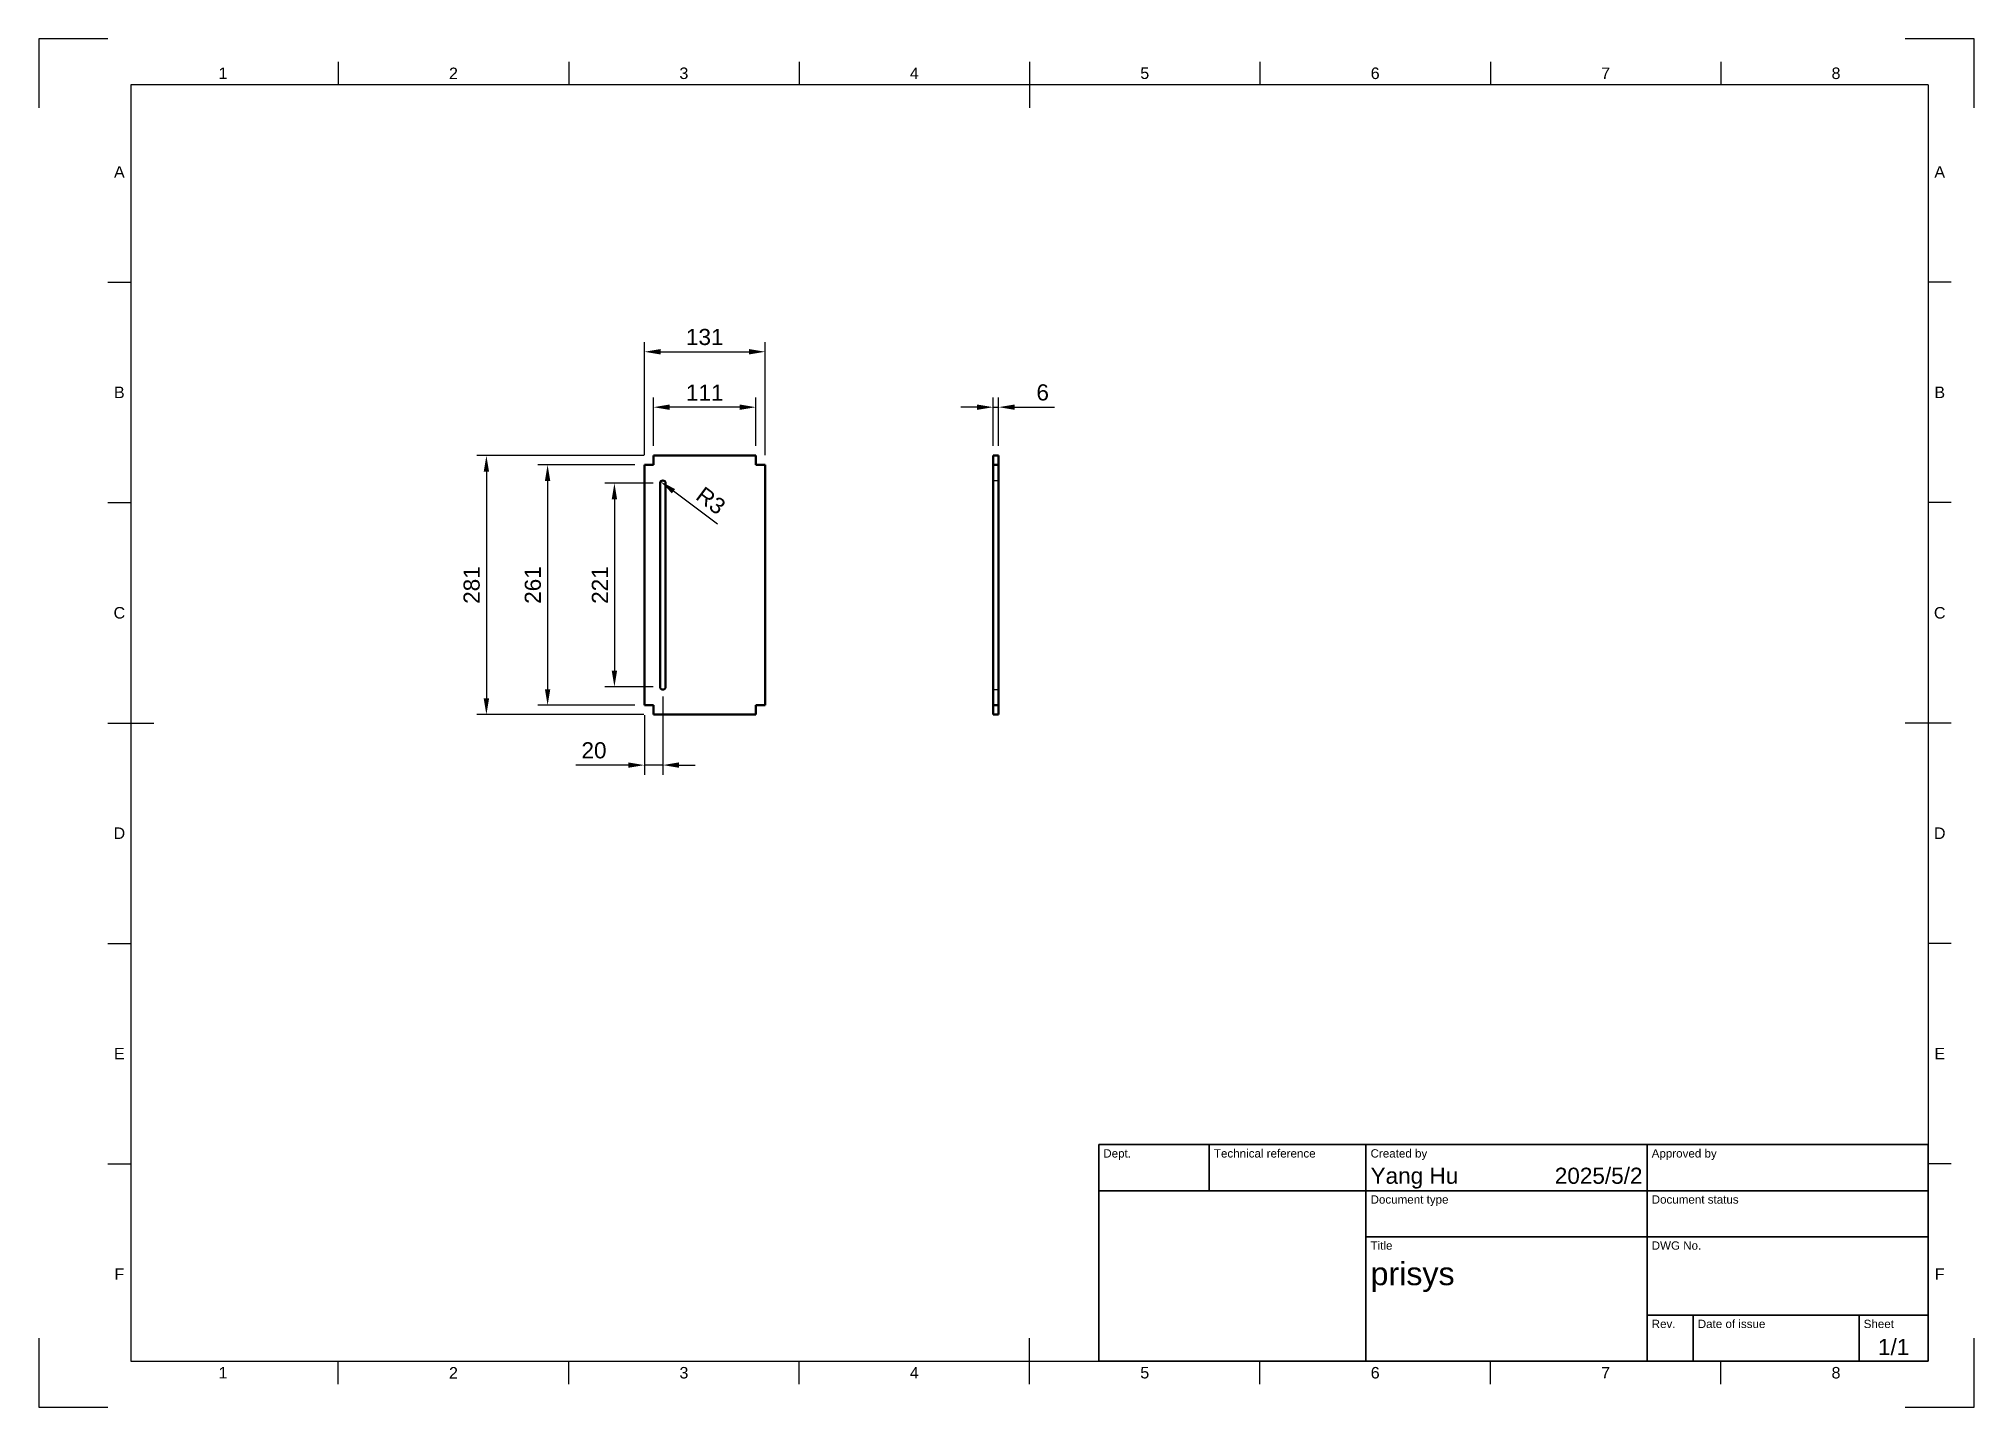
# Model space of a CAD drawing. Header units: millimetres. Extents: x 0 to 420, y 0 to 297.
import ezdxf
from ezdxf.enums import TextEntityAlignment as Align

# ---------------------------------------------------------------- set-up
doc = ezdxf.new("R2010")
doc.units = ezdxf.units.MM
doc.header["$LTSCALE"] = 0.75
doc.linetypes.add('HIDDEN2', pattern=[4.7625, 3.175, -1.5875])
for name, color, linetype, lineweight in [('BORDER', 7, 'Continuous', 25), ('FD_Dimensions', 7, 'Continuous', 25), ('Hidden', 7, 'HIDDEN2', 25), ('TITLEBLOCK', 7, 'Continuous', 35), ('Visible', 7, 'Continuous', 50)]:
    doc.layers.add(name, color=color, linetype=linetype, lineweight=lineweight)
doc.styles.add('FusionTitle', font='arial.ttf')
doc.styles.get("Standard").update_dxf_attribs({"font": 'arial.ttf'})
doc.dimstyles.new('Dim-ISO-25', dxfattribs={"dimtxt": 3.5, "dimasz": 3.5, "dimexe": 2.1, "dimexo": 2.1, "dimgap": 1.4, "dimtad": 1, "dimzin": 12, "dimdsep": 46, "dimtxsty": 'Standard', "dimcen": 0, "dimazin": 3, "dimtp": 0.1, "dimtm": 0.1, "dimtfac": 0.714286, "dimtmove": 0, "dimatfit": 3, "dimfxl": 1, "dimtzin": 12, "dimarcsym": 0})

# ---------------------------------------------------------------- blocks, each defined once
blk = doc.blocks.new('ISO_A3_SHEET')
at = {"layer": 'BORDER'}
for p, q in [((65, 292), (65, 287)), ((115, 292), (115, 287)), ((165, 292), (165, 287)), ((215, 292), (215, 282)), ((265, 292), (265, 287)), ((315, 292), (315, 287)), ((365, 292), (365, 287)), ((410, 287), (20, 287)), ((20, 287), (20, 10)), ((410, 287), (410, 10)), ((15, 244.16666), (20, 244.16666)), ((415, 244.16666), (410, 244.16666)), ((15, 196.33333), (20, 196.33333)), ((415, 196.33333), (410, 196.33333)), ((15, 148.5), (25, 148.5)), ((415, 148.5), (405, 148.5)), ((15, 100.66667), (20, 100.66667)), ((415, 100.66667), (410, 100.66667)), ((15, 52.83334), (20, 52.83334)), ((415, 52.83334), (410, 52.83334)), ((215, 5), (215, 15)), ((20, 10), (410, 10)), ((65, 5), (65, 10)), ((115, 5), (115, 10)), ((165, 5), (165, 10)), ((265, 5), (265, 10)), ((315, 5), (315, 10)), ((365, 5), (365, 10))]:
    blk.add_line(p, q, dxfattribs=at)
at = {"layer": 'Defpoints'}
for p, q in [((15, 297), (0, 297)), ((0, 297), (0, 282)), ((420, 297), (405, 297)), ((420, 282), (420, 297)), ((0, 15), (0, 0)), ((420, 0), (420, 15)), ((0, 0), (15, 0)), ((405, 0), (420, 0))]:
    blk.add_line(p, q, dxfattribs=at)
at = {"layer": 'BORDER', "style": 'FusionTitle'}
for s, p in [('1', (40, 289.5)), ('2', (90, 289.5)), ('3', (140, 289.5)), ('4', (190, 289.5)), ('5', (240, 289.5)), ('6', (290, 289.5)), ('7', (340, 289.5)), ('8', (390, 289.5)), ('A', (17.5, 268.08333)), ('A', (412.5, 268.08333)), ('B', (17.5, 220.25)), ('B', (412.5, 220.25)), ('C', (17.5, 172.41667)), ('C', (412.5, 172.41667)), ('D', (17.5, 124.58334)), ('D', (412.5, 124.58334)), ('E', (17.5, 76.75001)), ('E', (412.5, 76.75001)), ('F', (17.5, 28.91668)), ('F', (412.5, 28.91668)), ('1', (40, 7.5)), ('2', (90, 7.5)), ('3', (140, 7.5)), ('4', (190, 7.5)), ('5', (240, 7.5)), ('6', (290, 7.5)), ('7', (340, 7.5)), ('8', (390, 7.5))]:
    blk.add_text(s, height=2.5, dxfattribs=at).set_placement(p, align=Align.MIDDLE)
blk = doc.blocks.new('ISO_TITLEBLOCK')
at = {"layer": 'TITLEBLOCK'}
for p, q in [((0, 47), (-180, 47)), ((-180, 47), (-180, 0)), ((-156, 37), (-156, 47)), ((-122, 0), (-122, 47)), ((-61, 0), (-61, 47)), ((0, 0), (0, 47)), ((-180, 37), (0, 37)), ((-122, 27), (0, 27)), ((-61, 10), (0, 10)), ((-51, 0), (-51, 10)), ((-15, 0), (-15, 10)), ((-180, 0), (0, 0))]:
    blk.add_line(p, q, dxfattribs=at)
at = {"layer": 'TITLEBLOCK', "style": 'FusionTitle'}
for s, p in [('Dept.', (-179, 46)), ('Technical reference', (-155, 46)), ('Created by', (-121, 46)), ('Approved by', (-60, 46)), ('Document type', (-121, 36)), ('Document status', (-60, 36)), ('Title', (-121, 26)), ('DWG No.', (-60, 26)), ('Rev.', (-60, 9)), ('Date of issue', (-50, 9)), ('Sheet', (-14, 9))]:
    blk.add_text(s, height=1.8, dxfattribs=at).set_placement(p, align=Align.TOP_LEFT)
for tag, height, p in [('DEPT', 3.5, (-179, 42)), ('TECHNICAL_REFERENCE', 3.5, (-155, 42)), ('CREATED_BY', 3.5, (-121, 42)), ('APPROVED_BY', 3.5, (-60, 42)), ('DOCUMENT_TYPE', 3.5, (-121, 32)), ('DOCUMENT_STATUS', 3.5, (-60, 32)), ('TITLE_1', 5, (-121, 21.5)), ('TITLE_2', 5, (-121, 14)), ('TITLE_3', 5, (-121, 6.5)), ('DATE_OF_ISSUE', 3.5, (-50, 5))]:
    blk.add_attdef(tag, text='', height=height, dxfattribs=at).set_placement(p, align=Align.TOP_LEFT)
for tag, p in [('CREATED_DATE', (-62, 42)), ('APPROVED_DATE', (-0.99, 42))]:
    blk.add_attdef(tag, text='', height=3.5, dxfattribs=at).set_placement(p, align=Align.TOP_RIGHT)
for tag, height, p in [('DRAWING_NUMBER', 5, (-30.5, 19.75)), ('REV', 3.5, (-56, 4.85)), ('SHEET', 3.5, (-7.5, 4.85))]:
    blk.add_attdef(tag, text='', height=height, dxfattribs=at).set_placement(p, align=Align.TOP_CENTER)
blk = doc.blocks.new('*D13')
at = {"layer": 'Defpoints', "color": 0, "transparency": 16777216}
for p in [(133.421881, 217.0355), (133.421881, 206.5355), (155.621881, 206.5355)]:
    blk.add_point(p, dxfattribs=at)
at = {"layer": 'FD_Dimensions', "color": 0, "lineweight": -2, "transparency": 16777216}
for p, q in [((133.421881, 208.6355), (133.421881, 219.1355)), ((155.621881, 208.6355), (155.621881, 219.1355)), ((152.121881, 217.0355), (136.921881, 217.0355))]:
    blk.add_line(p, q, dxfattribs=at)
at = {"layer": 'FD_Dimensions', "color": 0, "transparency": 16777216}
for points in [[(136.921881, 217.618834), (136.921881, 216.452167), (133.421881, 217.0355)], [(152.121881, 217.618834), (152.121881, 216.452167), (155.621881, 217.0355)]]:
    blk.add_solid(points, dxfattribs=at)
at = {"layer": 'FD_Dimensions', "color": 0, "transparency": 16777216, "insert": (144.521881, 220.192663), "char_height": 3.5, "attachment_point": 5}
blk.add_mtext('111', dxfattribs=at)
blk = doc.blocks.new('*D14')
at = {"layer": 'Defpoints', "color": 0, "transparency": 16777216}
for p in [(157.621881, 229.062623), (131.421881, 204.5355), (157.621881, 204.5355)]:
    blk.add_point(p, dxfattribs=at)
at = {"layer": 'FD_Dimensions', "color": 0, "lineweight": -2, "transparency": 16777216}
for p, q in [((131.421881, 206.6355), (131.421881, 231.162623)), ((157.621881, 206.6355), (157.621881, 231.162623)), ((134.921881, 229.062623), (154.121881, 229.062623))]:
    blk.add_line(p, q, dxfattribs=at)
at = {"layer": 'FD_Dimensions', "color": 0, "transparency": 16777216}
for points in [[(134.921881, 229.645956), (134.921881, 228.47929), (131.421881, 229.062623)], [(154.121881, 229.645956), (154.121881, 228.47929), (157.621881, 229.062623)]]:
    blk.add_solid(points, dxfattribs=at)
at = {"layer": 'FD_Dimensions', "color": 0, "transparency": 16777216, "insert": (144.521881, 232.250822), "char_height": 3.5, "attachment_point": 5}
blk.add_mtext('131', dxfattribs=at)
blk = doc.blocks.new('*D15')
at = {"layer": 'Defpoints', "color": 0, "transparency": 16777216}
for p in [(135.421881, 200.5355), (124.921881, 156.3355), (135.421881, 156.3355)]:
    blk.add_point(p, dxfattribs=at)
at = {"layer": 'FD_Dimensions', "color": 0, "lineweight": -2, "transparency": 16777216}
for p, q in [((133.321881, 200.5355), (122.821881, 200.5355)), ((124.921881, 197.0355), (124.921881, 159.8355)), ((133.321881, 156.3355), (122.821881, 156.3355))]:
    blk.add_line(p, q, dxfattribs=at)
at = {"layer": 'FD_Dimensions', "color": 0, "transparency": 16777216}
for points in [[(124.338548, 197.0355), (125.505214, 197.0355), (124.921881, 200.5355)], [(124.338548, 159.8355), (125.505214, 159.8355), (124.921881, 156.3355)]]:
    blk.add_solid(points, dxfattribs=at)
at = {"layer": 'FD_Dimensions', "color": 0, "transparency": 16777216, "insert": (121.764719, 178.4355), "char_height": 3.5, "attachment_point": 5, "rotation": 90}
blk.add_mtext('221', dxfattribs=at)
blk = doc.blocks.new('*D16')
at = {"layer": 'Defpoints', "color": 0, "transparency": 16777216}
for p in [(131.421881, 204.5355), (110.421881, 152.3355), (131.421881, 152.3355)]:
    blk.add_point(p, dxfattribs=at)
at = {"layer": 'FD_Dimensions', "color": 0, "lineweight": -2, "transparency": 16777216}
for p, q in [((129.321881, 204.5355), (108.321881, 204.5355)), ((110.421881, 201.0355), (110.421881, 155.8355)), ((129.321881, 152.3355), (108.321881, 152.3355))]:
    blk.add_line(p, q, dxfattribs=at)
at = {"layer": 'FD_Dimensions', "color": 0, "transparency": 16777216}
for points in [[(109.838548, 201.0355), (111.005214, 201.0355), (110.421881, 204.5355)], [(109.838548, 155.8355), (111.005214, 155.8355), (110.421881, 152.3355)]]:
    blk.add_solid(points, dxfattribs=at)
at = {"layer": 'FD_Dimensions', "color": 0, "transparency": 16777216, "insert": (107.234876, 178.4355), "char_height": 3.5, "attachment_point": 5, "rotation": 90}
blk.add_mtext('261', dxfattribs=at)
blk = doc.blocks.new('*D17')
at = {"layer": 'Defpoints', "color": 0, "transparency": 16777216}
for p in [(133.421881, 206.5355), (97.142254, 150.3355), (133.421881, 150.3355)]:
    blk.add_point(p, dxfattribs=at)
at = {"layer": 'FD_Dimensions', "color": 0, "lineweight": -2, "transparency": 16777216}
for p, q in [((131.321881, 206.5355), (95.042254, 206.5355)), ((97.142254, 203.0355), (97.142254, 153.8355)), ((131.321881, 150.3355), (95.042254, 150.3355))]:
    blk.add_line(p, q, dxfattribs=at)
at = {"layer": 'FD_Dimensions', "color": 0, "transparency": 16777216}
for points in [[(96.558921, 203.0355), (97.725588, 203.0355), (97.142254, 206.5355)], [(96.558921, 153.8355), (97.725588, 153.8355), (97.142254, 150.3355)]]:
    blk.add_solid(points, dxfattribs=at)
at = {"layer": 'FD_Dimensions', "color": 0, "transparency": 16777216, "insert": (93.955249, 178.4355), "char_height": 3.5, "attachment_point": 5, "rotation": 90}
blk.add_mtext('281', dxfattribs=at)
blk = doc.blocks.new('*D18')
at = {"layer": 'Defpoints', "color": 0, "transparency": 16777216}
for p in [(135.421881, 200.5355), (135.903053, 200.177068)]:
    blk.add_point(p, dxfattribs=at)
at = {"layer": 'FD_Dimensions', "color": 0, "lineweight": -2, "transparency": 16777216}
blk.add_line((147.326014, 191.667928), (137.747545, 198.803077), dxfattribs=at)
at = {"layer": 'FD_Dimensions', "color": 0, "transparency": 16777216}
blk.add_solid([(138.096021, 199.270883), (137.399069, 198.335272), (134.940709, 200.893932)], dxfattribs=at)
at = {"layer": 'FD_Dimensions', "color": 0, "transparency": 16777216, "insert": (145.844787, 196.746861), "char_height": 3.5, "attachment_point": 5, "rotation": 323.31701299}
blk.add_mtext('R3', dxfattribs=at)
blk = doc.blocks.new('*D19')
at = {"layer": 'Defpoints', "color": 0, "transparency": 16777216}
for p in [(208.296753, 217.0355), (207.096753, 206.5355), (208.296753, 206.5355)]:
    blk.add_point(p, dxfattribs=at)
at = {"layer": 'FD_Dimensions', "color": 0, "lineweight": -2, "transparency": 16777216}
for p, q in [((207.096753, 208.6355), (207.096753, 219.1355)), ((208.296753, 208.6355), (208.296753, 219.1355)), ((203.596753, 217.0355), (200.096753, 217.0355)), ((207.096753, 217.0355), (208.296753, 217.0355)), ((211.796753, 217.0355), (220.407803, 217.0355))]:
    blk.add_line(p, q, dxfattribs=at)
at = {"layer": 'FD_Dimensions', "color": 0, "transparency": 16777216}
for points in [[(203.596753, 217.618834), (203.596753, 216.452167), (207.096753, 217.0355)], [(211.796753, 217.618834), (211.796753, 216.452167), (208.296753, 217.0355)]]:
    blk.add_solid(points, dxfattribs=at)
at = {"layer": 'FD_Dimensions', "color": 0, "transparency": 16777216, "insert": (217.852278, 220.222506), "char_height": 3.5, "attachment_point": 5}
blk.add_mtext('6', dxfattribs=at)
blk = doc.blocks.new('*D20')
at = {"layer": 'Defpoints', "color": 0, "transparency": 16777216}
for p in [(135.421881, 156.3355), (131.421881, 152.3355), (131.421881, 139.363069)]:
    blk.add_point(p, dxfattribs=at)
at = {"layer": 'FD_Dimensions', "color": 0, "lineweight": -2, "transparency": 16777216}
for p, q in [((135.421881, 154.2355), (135.421881, 137.263069)), ((131.421881, 150.2355), (131.421881, 137.263069)), ((127.921881, 139.363069), (116.56049, 139.363069)), ((135.421881, 139.363069), (131.421881, 139.363069)), ((138.921881, 139.363069), (142.421881, 139.363069))]:
    blk.add_line(p, q, dxfattribs=at)
at = {"layer": 'FD_Dimensions', "color": 0, "transparency": 16777216}
for points in [[(127.921881, 139.946402), (127.921881, 138.779735), (131.421881, 139.363069)], [(138.921881, 139.946402), (138.921881, 138.779735), (135.421881, 139.363069)]]:
    blk.add_solid(points, dxfattribs=at)
at = {"layer": 'FD_Dimensions', "color": 0, "transparency": 16777216, "insert": (120.491185, 142.550074), "char_height": 3.5, "attachment_point": 5}
blk.add_mtext('20', dxfattribs=at)

msp = doc.modelspace()

# ---------------------------------------------------------------- linework, layer by layer
at = {"layer": 'Hidden', "extrusion": (-1e-16, -1, 0)}
for p, q in [((207.096753, 201.1355), (208.296753, 201.1355)), ((207.096753, 155.7355), (208.296753, 155.7355))]:
    msp.add_line(p, q, dxfattribs=at)
at = {"layer": 'Visible', "extrusion": (-1e-16, -1, 0)}
for p, q in [((133.421881, 206.5355), (133.421881, 204.5355)), ((155.621881, 206.5355), (133.421881, 206.5355)), ((155.621881, 204.5355), (155.621881, 206.5355)), ((207.096753, 204.5355), (207.096753, 206.5355)), ((207.096753, 206.5355), (208.296753, 206.5355)), ((208.296753, 206.5355), (208.296753, 204.5355)), ((133.421881, 204.5355), (131.421881, 204.5355)), ((131.421881, 204.5355), (131.421881, 152.3355)), ((157.621881, 204.5355), (155.621881, 204.5355)), ((157.621881, 152.3355), (157.621881, 204.5355)), ((208.296753, 204.5355), (207.096753, 204.5355)), ((207.096753, 152.3355), (207.096753, 204.5355)), ((208.296753, 204.5355), (208.296753, 152.3355)), ((134.821881, 156.3355), (134.821881, 200.5355)), ((136.021881, 200.5355), (136.021881, 156.3355)), ((131.421881, 152.3355), (133.421881, 152.3355)), ((133.421881, 152.3355), (133.421881, 150.3355)), ((155.621881, 152.3355), (157.621881, 152.3355)), ((155.621881, 150.3355), (155.621881, 152.3355)), ((207.096753, 152.3355), (208.296753, 152.3355)), ((207.096753, 150.3355), (207.096753, 152.3355)), ((208.296753, 152.3355), (208.296753, 150.3355)), ((133.421881, 150.3355), (155.621881, 150.3355)), ((208.296753, 150.3355), (207.096753, 150.3355))]:
    msp.add_line(p, q, dxfattribs=at)
at = {"layer": 'Visible', "extrusion": (0, 0, -1)}
for centre, start, end in [((-135.421881, 200.5355), 0, 180), ((-135.421881, 156.3355), 180, 0)]:
    msp.add_arc(centre, 0.6, start, end, dxfattribs=at)

# ---------------------------------------------------------------- block references
at = {"layer": 'BORDER'}
msp.add_blockref('ISO_A3_SHEET', (0, 0), dxfattribs=at)
at = {"layer": 'TITLEBLOCK'}
msp.add_blockref('ISO_TITLEBLOCK', (410, 10), dxfattribs=at).add_auto_attribs({'CREATED_DATE': '2025/5/2', 'SHEET': '1/1', 'TITLE_1': 'prisys', 'CREATED_BY': 'Yang Hu'})

# ---------------------------------------------------------------- dimensions: what is measured, and where the dimension line sits
at = {"layer": 'FD_Dimensions'}
for base, p1, p2, picture, middle in [((157.621881, 229.062623), (131.421881, 204.5355), (157.621881, 204.5355), '*D14', (144.521881, 232.250822)), ((133.421881, 217.0355), (155.621881, 206.5355), (133.421881, 206.5355), '*D13', (144.521881, 220.192663)), ((131.421881, 139.363069), (135.421881, 156.3355), (131.421881, 152.3355), '*D20', (120.491185, 142.550074))]:
    dim = msp.add_linear_dim(base=base, p1=p1, p2=p2, dimstyle='Dim-ISO-25', override={"dimlfac": 5, "dimclrd": 0, "dimclre": 0}, dxfattribs=at)
    dim.commit()
    dim.dimension.update_dxf_attribs({"geometry": picture, "text_midpoint": middle})
for p1, p2, distance, picture, middle in [((207.096753, 206.5355), (208.296753, 206.5355), 10.5, '*D19', (217.852278, 220.222506)), ((131.421881, 204.5355), (131.421881, 152.3355), -21, '*D16', (107.234876, 178.4355)), ((135.421881, 200.5355), (135.421881, 156.3355), -10.5, '*D15', (121.764719, 178.4355))]:
    dim = msp.add_aligned_dim(p1=p1, p2=p2, distance=distance, dimstyle='Dim-ISO-25', override={"dimlfac": 5, "dimclrd": 0, "dimclre": 0}, dxfattribs=at)
    dim.commit()
    dim.dimension.update_dxf_attribs({"geometry": picture, "text_midpoint": middle})
dim = msp.add_linear_dim(base=(97.142254, 150.3355), p1=(133.421881, 206.5355), p2=(133.421881, 150.3355), angle=270, dimstyle='Dim-ISO-25', override={"dimlfac": 5, "dimclrd": 0, "dimclre": 0}, dxfattribs=at)
dim.commit()
dim.dimension.update_dxf_attribs({"geometry": '*D17', "text_midpoint": (93.955249, 178.4355)})
dim = msp.add_radius_dim(center=(135.421881, 200.5355), mpoint=(135.903053, 200.177068), dimstyle='Dim-ISO-25', override={"dimlfac": 5, "dimse1": 1, "dimclrd": 0, "dimclre": 0}, dxfattribs=at)
dim.commit()
dim.dimension.update_dxf_attribs({"geometry": '*D18', "text_midpoint": (143.940197, 194.190075), "dimtype": 164})

doc.saveas('drawing.dxf')
